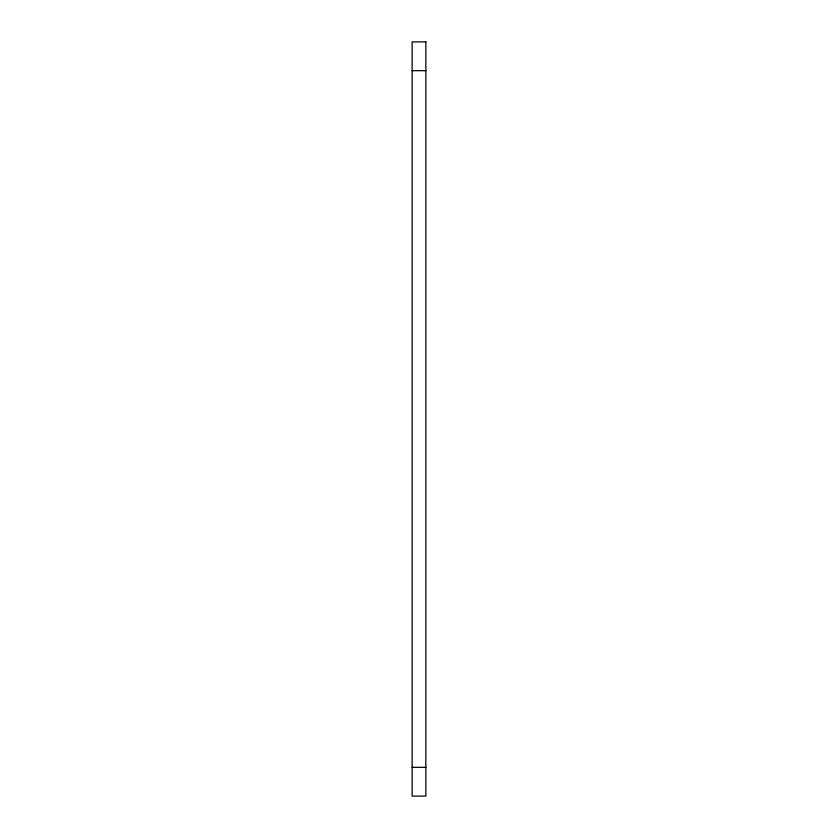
<?xml version="1.0" encoding="UTF-8"?>
<svg xmlns="http://www.w3.org/2000/svg" width="838" height="838" viewBox="0 0 838 838"><rect width="100%" height="100%" fill="white"/><g stroke="black" fill="none" stroke-linecap="round" stroke-linejoin="round"><path stroke-width="1.26" d="M412.139 70.675L425.861 70.675M412.139 767.325L425.861 767.325M425.861 41.9L412.139 41.9L412.139 796.1L425.861 796.1L425.861 41.9"/></g></svg>
